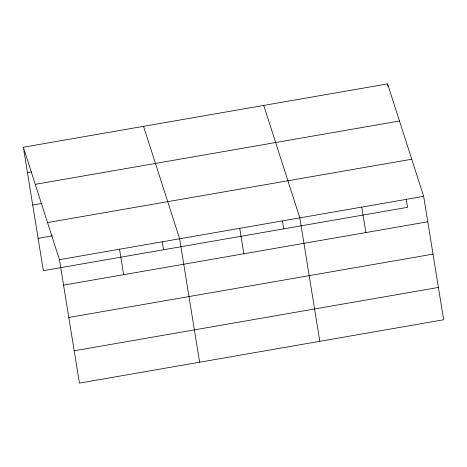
<?xml version="1.0" encoding="UTF-8"?>
<svg xmlns="http://www.w3.org/2000/svg" width="467" height="467" viewBox="0 0 467 467"><rect width="100%" height="100%" fill="white"/><g stroke="black" fill="none" stroke-linecap="round" stroke-linejoin="round"><path stroke-width="0.7" d="M23.35 147.228L387.569 83.885L423.657 196.333L443.65 319.772L79.431 383.115L59.443 259.675L23.35 147.228L43.343 270.667L407.557 207.325L406.278 199.421M27.471 172.679L31.762 171.932M35.258 184.337L399.478 120.994M32.708 205.013L42.012 203.396M47.529 222.572L411.748 159.229M38.107 238.328L52.415 235.841M59.443 259.675L423.657 196.333M63.565 285.127L427.778 221.784M68.801 317.461L433.014 254.118M74.195 350.781L438.414 287.438M263.732 105.425L299.826 217.873L319.819 341.307M143.544 126.323L179.632 238.777L199.625 362.211M387.569 83.885L388.024 86.716M361.738 207.103L365.865 232.554M282.447 220.955L283.726 228.859M239.729 228.322L243.85 253.774M162.253 241.859L163.532 249.763M119.534 249.226L123.662 274.678"/></g></svg>
